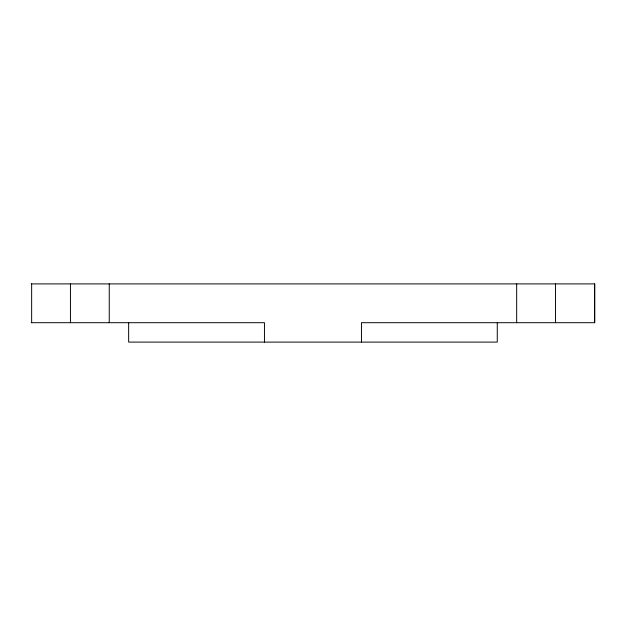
<?xml version="1.0" encoding="UTF-8"?>
<svg xmlns="http://www.w3.org/2000/svg" width="626" height="626" viewBox="0 0 626 626"><rect width="100%" height="100%" fill="white"/><g stroke="black" fill="none" stroke-linecap="round" stroke-linejoin="round"><path stroke-width="0.94" d="M31.3 283.899L594.7 283.899L594.7 322.703L361.46 322.703L361.46 342.101M31.3 322.703L264.454 322.703L264.454 342.101M594.622 283.899L594.622 322.703M555.473 283.899L555.473 322.703M516.677 283.899L516.677 322.703M497.271 322.703L497.271 342.101L128.651 342.101L128.651 322.703M109.245 283.899L109.245 322.703M70.441 283.899L70.441 322.703M31.644 283.899L31.644 322.703"/></g></svg>
